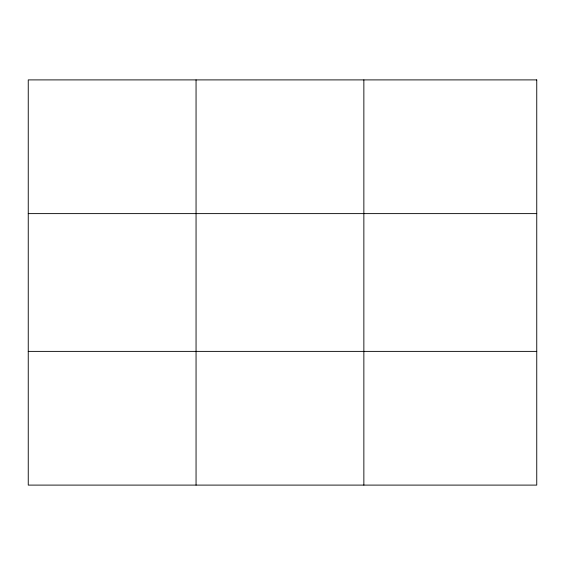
<?xml version="1.0" encoding="UTF-8"?>
<svg xmlns="http://www.w3.org/2000/svg" width="565" height="565" viewBox="0 0 565 565"><rect width="100%" height="100%" fill="white"/><g stroke="black" fill="none" stroke-linecap="round" stroke-linejoin="round"><path stroke-width="0.85" d="M196.055 79.898L196.055 485.102M363.86 79.898L363.86 485.102M28.25 213.619L536.75 213.619M28.25 351.381L536.75 351.381M536.75 79.898L536.75 485.102L28.25 485.102L28.25 79.898L536.75 79.898"/></g></svg>
